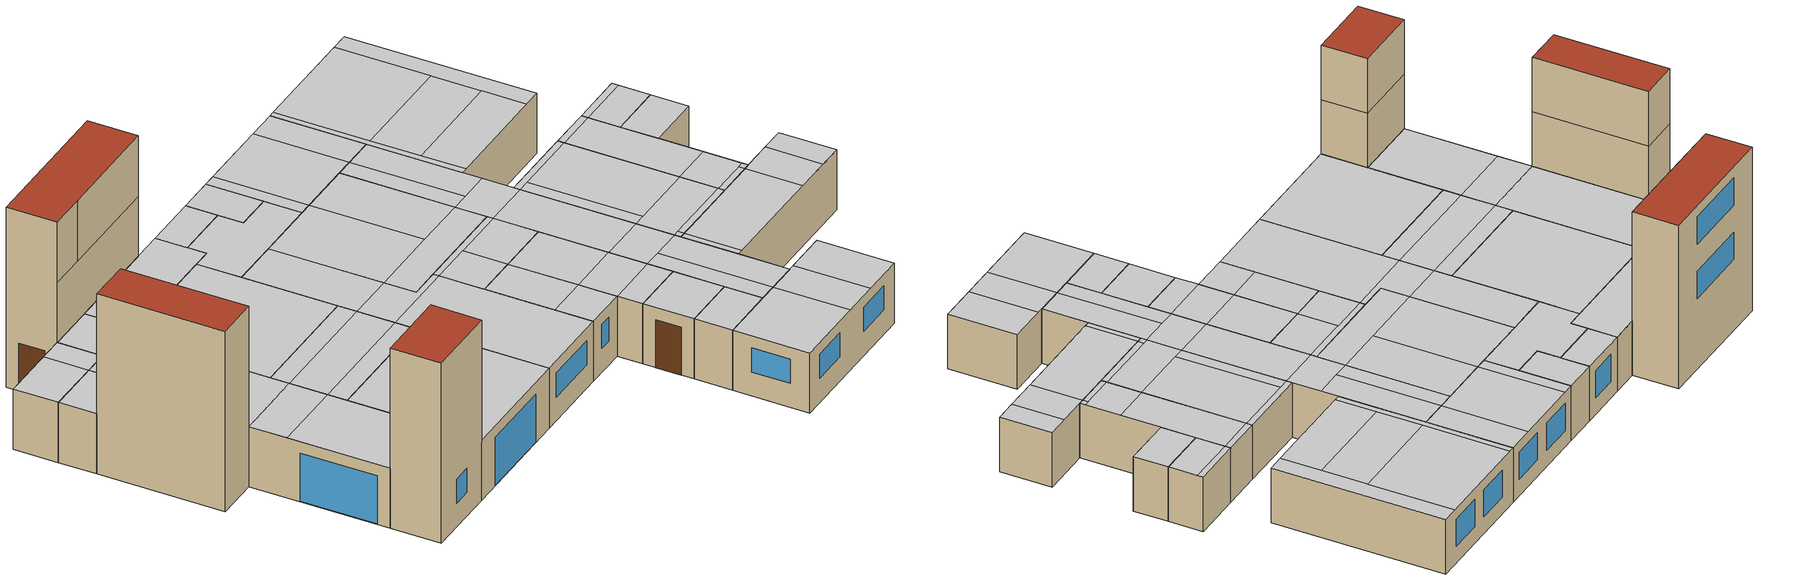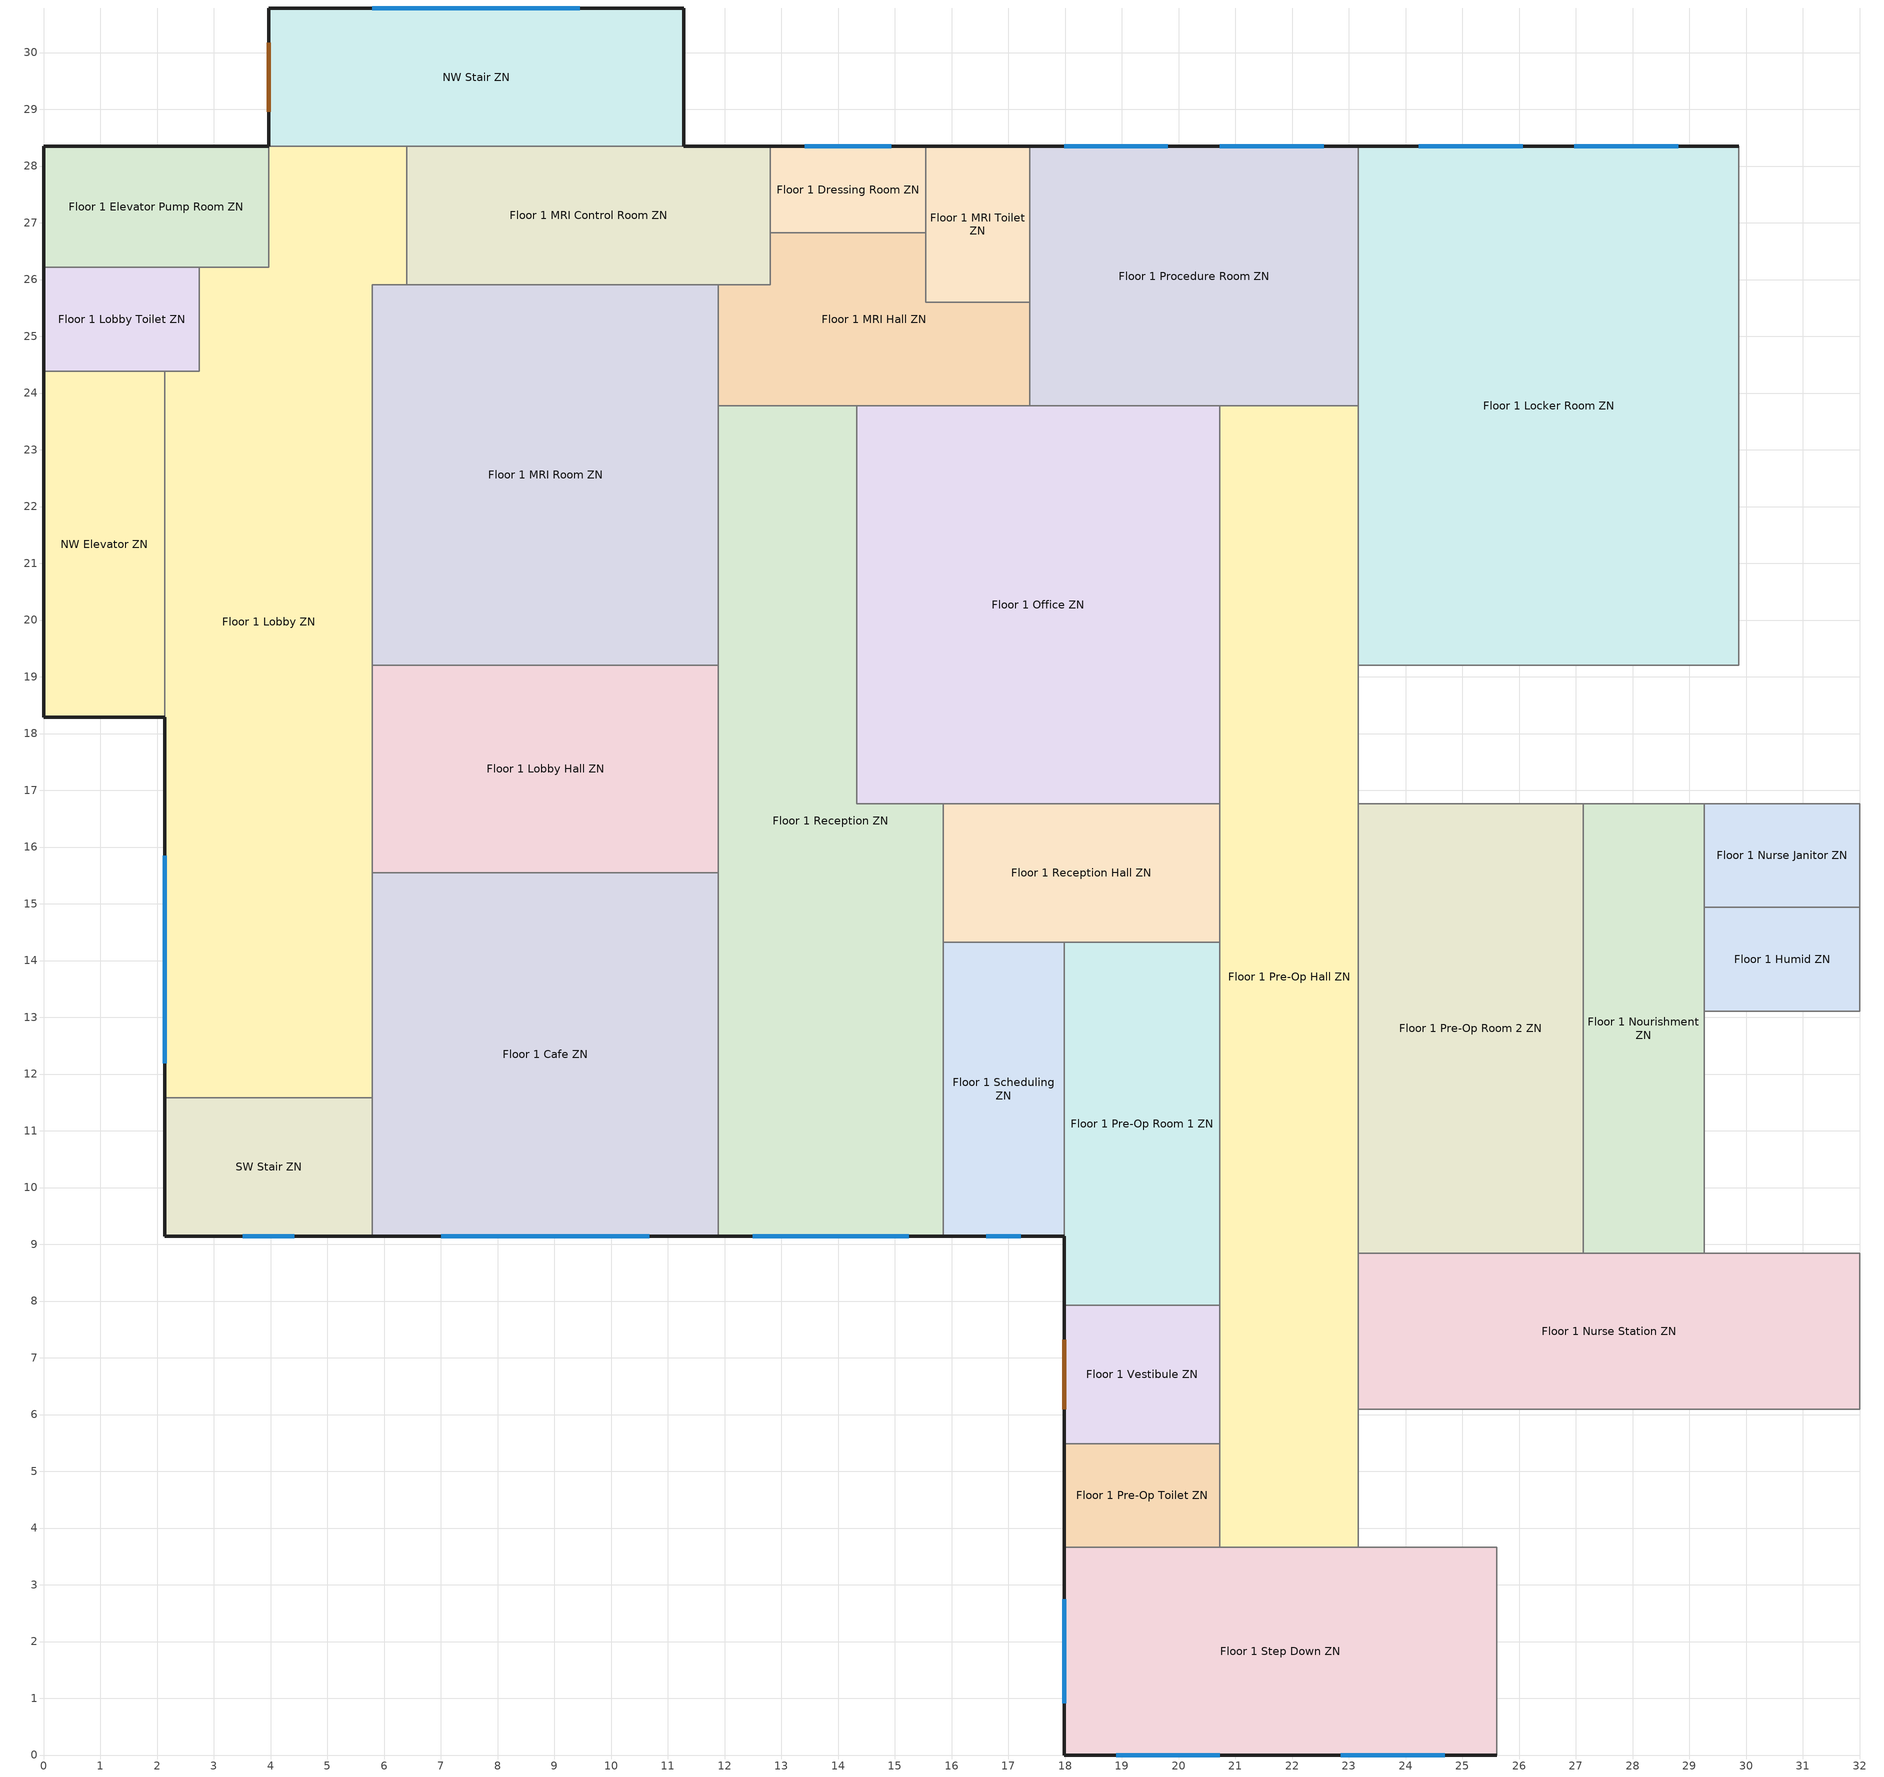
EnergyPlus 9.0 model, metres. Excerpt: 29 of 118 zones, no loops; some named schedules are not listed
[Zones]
Floor 1 Cafe ZN
 floor ground (Basement Floor F: 1.26 Perim: 6.1 Area: 39.02): 11.89,15.54 11.89,9.14 5.79,9.14 5.79,15.54 z0
 wall outside (Typical Insulated Steel Framed Exterior Wall R-8.06): 5.79,9.14 11.89,9.14 z0:3.05
 wall to SW Stair ZN (Typical Interior Wall): 5.79,11.58 5.79,9.14 z0:3.05
 wall to Floor 1 Lobby Hall ZN (Typical Interior Wall): 11.89,15.54 5.79,15.54 z0:3.05
 wall to Floor 1 Reception ZN (Typical Interior Wall): 11.89,9.14 11.89,15.54 z0:3.05
 wall to Floor 1 Lobby ZN (Typical Interior Wall): 5.79,15.54 5.79,11.58 z0:3.05
 window (U 0.72 SHGC 0.25 Sgl Ref-B-M Tint 6mm): 7.01,9.14 10.67,9.14 z0.03:2.46
 ceiling to Floor 2 Reception ZN (Typical Interior Ceiling): 11.89,9.14 11.89,15.54 5.79,15.54 5.79,9.14 z3.05
Floor 1 Dressing Room ZN
 floor ground (Basement Floor F: 1.26 Perim: 2.74 Area: 4.18): 15.54,28.35 15.54,26.82 12.8,26.82 12.8,28.35 z0
 wall outside (Typical Insulated Steel Framed Exterior Wall R-8.06): 15.54,28.35 12.8,28.35 z0:3.05
 wall to Floor 1 MRI Toilet ZN (Typical Interior Wall): 15.54,26.82 15.54,28.35 z0:3.05
 wall to Floor 1 MRI Hall ZN (Typical Interior Wall): 12.8,26.82 15.54,26.82 z0:3.05
 wall to Floor 1 MRI Control Room ZN (Typical Interior Wall): 12.8,28.35 12.8,26.82 z0:3.05
 window (U 0.72 SHGC 0.25 Sgl Ref-B-M Tint 6mm): 14.94,28.35 13.41,28.35 z0.91:2.44
 ceiling to Floor 2 Work ZN (Typical Interior Ceiling): 15.54,26.82 15.54,28.35 12.8,28.35 12.8,26.82 z3.05
Floor 1 Elevator Pump Room ZN
 floor ground (Basement Floor F: 1.26 Perim: 6.1 Area: 8.45): 3.96,28.35 3.96,26.21 0,26.21 0,28.35 z0
 wall outside (Typical Insulated Steel Framed Exterior Wall R-8.06): 3.96,28.35 0,28.35 0,26.21 z0:3.05
 wall to Floor 1 Lobby ZN (Typical Interior Wall): 2.74,26.21 3.96,26.21 3.96,28.35 z0:3.05
 wall to Floor 1 Lobby Toilet ZN (Typical Interior Wall): 0,26.21 2.74,26.21 z0:3.05
 ceiling to Floor 2 Work ZN (Typical Interior Ceiling): 3.96,26.21 3.96,28.35 2.74,28.35 2.74,26.21 z3.05
 ceiling to Floor 2 Janitor ZN (Typical Interior Ceiling): 2.74,26.21 2.74,28.35 0,28.35 0,26.21 z3.05
Floor 1 Humid ZN
 floor ground (Basement Floor F: 1.26 Perim: 0.0 Area: 5.02): 32,14.94 32,13.11 29.26,13.11 29.26,14.94 z0
 wall to Floor 1 Nurse Janitor ZN (Typical Interior Wall): 32,14.94 29.26,14.94 z0:3.05
 wall to Floor 1 Sterile Storage ZN (Typical Interior Wall): 32,13.11 32,14.94 z0:3.05
 wall to Floor 1 Clean ZN (Typical Interior Wall): 29.26,13.11 32,13.11 z0:3.05
 wall to Floor 1 Nourishment ZN (Typical Interior Wall): 29.26,14.94 29.26,13.11 z0:3.05
 ceiling to Floor 2 X-Ray ZN (Typical Interior Ceiling): 32,13.11 32,14.94 29.26,14.94 29.26,13.11 z3.05
Floor 1 Lobby Hall ZN
 floor ground (Basement Floor F: 1.26 Perim: 0.0 Area: 22.3): 11.89,19.2 11.89,15.54 5.79,15.54 5.79,19.2 z0
 wall to Floor 1 MRI Room ZN (Typical Interior Wall): 11.89,19.2 5.79,19.2 z0:3.05
 wall to Floor 1 Lobby ZN (Typical Interior Wall): 5.79,19.2 5.79,15.54 z0:3.05
 wall to Floor 1 Reception ZN (Typical Interior Wall): 11.89,15.54 11.89,19.2 z0:3.05
 ceiling to Floor 2 Reception ZN (Typical Interior Ceiling): 11.89,15.54 11.89,16.46 5.79,16.46 5.79,15.54 z3.05
 ceiling to Floor 2 Work ZN (Typical Interior Ceiling): 11.89,18.29 11.89,19.2 5.79,19.2 5.79,18.29 z3.05
 ceiling to Floor 2 Work Hall ZN (Typical Interior Ceiling): 11.89,16.46 11.89,18.29 5.79,18.29 5.79,16.46 z3.05
Floor 1 Lobby Toilet ZN
 floor ground (Basement Floor F: 1.26 Perim: 1.83 Area: 5.02): 2.74,26.21 2.74,24.38 0,24.38 0,26.21 z0
 wall outside (Typical Insulated Steel Framed Exterior Wall R-8.06): 0,26.21 0,24.38 z0:3.05
 wall to NW Elevator ZN (Typical Interior Wall): 0,24.38 2.13,24.38 z0:3.05
 wall to Floor 1 Lobby ZN (Typical Interior Wall): 2.13,24.38 2.74,24.38 2.74,26.21 z0:3.05
 ceiling to Floor 2 Work Toilet ZN (Typical Interior Ceiling): 2.74,24.38 2.74,26.21 0,26.21 0,24.38 z3.05
Floor 1 Lobby ZN
 floor ground (Basement Floor F: 1.26 Perim: 6.71 Area: 57.79): 6.4,28.35 6.4,25.91 5.79,25.91 5.79,11.58 2.13,11.58 2.13,24.38 2.74,24.38 2.74,26.21 3.96,26.21 3.96,28.35 z0
 wall outside (Typical Insulated Steel Framed Exterior Wall R-8.06): 2.13,18.29 2.13,11.58 z0:3.05
 wall to NW Elevator ZN (Typical Interior Wall): 2.13,24.38 2.13,18.29 z0:3.05
 wall to Floor 1 MRI Room ZN (Typical Interior Wall): 5.79,19.2 5.79,25.91 6.4,25.91 z0:3.05
 wall to Floor 1 MRI Control Room ZN (Typical Interior Wall): 6.4,25.91 6.4,28.35 z0:3.05
 wall to NW Stair ZN (Typical Interior Wall): 6.4,28.35 3.96,28.35 z0:3.05
 wall to SW Stair ZN (Typical Interior Wall): 2.13,11.58 5.79,11.58 z0:3.05
 window (U 0.72 SHGC 0.25 Sgl Ref-B-M Tint 6mm): 2.13,15.85 2.13,12.19 z0.03:2.46
 ceiling to Floor 2 Reception ZN (Typical Interior Ceiling): 5.79,11.58 5.79,16.46 2.13,16.46 2.13,11.58 z3.05
 ceiling to Floor 2 Work ZN (Typical Interior Ceiling): 5.79,18.29 5.79,25.91 6.4,25.91 6.4,28.35 3.96,28.35 3.96,26.21 2.74,26.21 2.74,24.38 2.13,24.38 2.13,18.29 z3.05
 ceiling to Floor 2 Work Hall ZN (Typical Interior Ceiling): 5.79,16.46 5.79,18.29 2.13,18.29 2.13,16.46 z3.05
Floor 1 Locker Room ZN
 floor ground (Basement Floor F: 1.26 Perim: 6.71 Area: 61.32): 29.87,28.35 29.87,19.2 23.16,19.2 23.16,28.35 z0
 wall outside (Typical Insulated Steel Framed Exterior Wall R-8.06): 29.87,28.35 23.16,28.35 z0:3.05
 wall to Floor 1 Pre-Op Hall ZN (Typical Interior Wall): 23.16,23.77 23.16,19.2 z0:3.05
 wall to Floor 1 Lounge ZN (Typical Interior Wall): 29.87,19.2 29.87,28.35 z0:3.05
 wall to Floor 1 Locker Room Hall ZN (Typical Interior Wall): 23.16,19.2 29.87,19.2 z0:3.05
 wall to Floor 1 Procedure Room ZN (Typical Interior Wall): 23.16,28.35 23.16,23.77 z0:3.05
 window (U 0.72 SHGC 0.25 Sgl Ref-B-M Tint 6mm): 28.8,28.35 26.97,28.35 / 26.06,28.35 24.23,28.35 z0.91:2.44
 ceiling to Floor 2 Nurse Station 2 ZN (Typical Interior Ceiling): 28.96,19.2 28.96,21.34 23.47,21.34 23.47,19.2 z3.05
 ceiling to Floor 2 Exam 8 ZN (Typical Interior Ceiling): 28.96,23.77 28.96,28.35 23.47,28.35 23.47,23.77 z3.05
 ceiling to Floor 2 Exam Hall 5 ZN (Typical Interior Ceiling): 29.87,19.2 29.87,28.35 28.96,28.35 28.96,19.2 z3.05
 ceiling to Floor 2 Storage 3 ZN (Typical Interior Ceiling): 28.96,21.34 28.96,23.77 23.47,23.77 23.47,21.34 z3.05
 ceiling to Floor 2 Exam Hall 6 ZN (Typical Interior Ceiling): 23.47,19.2 23.47,28.35 23.16,28.35 23.16,19.2 z3.05
Floor 1 MRI Control Room ZN
 floor ground (Basement Floor F: 1.26 Perim: 1.52 Area: 15.61): 12.8,28.35 12.8,25.91 6.4,25.91 6.4,28.35 z0
 wall outside (Typical Insulated Steel Framed Exterior Wall R-8.06): 12.8,28.35 11.28,28.35 z0:3.05
 wall to NW Stair ZN (Typical Interior Wall): 11.28,28.35 6.4,28.35 z0:3.05
 wall to Floor 1 MRI Hall ZN (Typical Interior Wall): 11.89,25.91 12.8,25.91 12.8,26.82 z0:3.05
 wall to Floor 1 MRI Room ZN (Typical Interior Wall): 6.4,25.91 11.89,25.91 z0:3.05
 ceiling to Floor 2 Work ZN (Typical Interior Ceiling): 12.8,25.91 12.8,28.35 6.4,28.35 6.4,25.91 z3.05
Floor 1 MRI Hall ZN
 floor ground (Basement Floor F: 1.26 Perim: 0.0 Area: 13.66): 15.54,26.82 15.54,25.6 17.37,25.6 17.37,23.77 11.89,23.77 11.89,25.91 12.8,25.91 12.8,26.82 z0
 wall to Floor 1 MRI Toilet ZN (Typical Interior Wall): 17.37,25.6 15.54,25.6 15.54,26.82 z0:3.05
 wall to Floor 1 Reception ZN (Typical Interior Wall): 11.89,23.77 14.33,23.77 z0:3.05
 wall to Floor 1 Procedure Room ZN (Typical Interior Wall): 17.37,23.77 17.37,25.6 z0:3.05
 wall to Floor 1 MRI Room ZN (Typical Interior Wall): 11.89,25.91 11.89,23.77 z0:3.05
 wall to Floor 1 Office ZN (Typical Interior Wall): 14.33,23.77 17.37,23.77 z0:3.05
 ceiling to Floor 2 Work ZN (Typical Interior Ceiling): 17.37,23.77 17.37,25.6 15.54,25.6 15.54,26.82 12.8,26.82 12.8,25.91 11.89,25.91 11.89,23.77 z3.05
Floor 1 MRI Room ZN
 floor ground (Basement Floor F: 1.26 Perim: 0.0 Area: 40.88): 11.89,25.91 11.89,19.2 5.79,19.2 5.79,25.91 z0
 wall to Floor 1 Reception ZN (Typical Interior Wall): 11.89,19.2 11.89,23.77 z0:3.05
 ceiling to Floor 2 Work ZN (Typical Interior Ceiling): 11.89,19.2 11.89,25.91 5.79,25.91 5.79,19.2 z3.05
Floor 1 MRI Toilet ZN
 floor ground (Basement Floor F: 1.26 Perim: 1.83 Area: 5.02): 17.37,28.35 17.37,25.6 15.54,25.6 15.54,28.35 z0
 wall outside (Typical Insulated Steel Framed Exterior Wall R-8.06): 17.37,28.35 15.54,28.35 z0:3.05
 wall to Floor 1 Procedure Room ZN (Typical Interior Wall): 17.37,25.6 17.37,28.35 z0:3.05
 ceiling to Floor 2 Work ZN (Typical Interior Ceiling): 17.37,25.6 17.37,28.35 15.54,28.35 15.54,25.6 z3.05
Floor 1 Nourishment ZN
 floor ground (Basement Floor F: 1.26 Perim: 0.0 Area: 16.91): 29.26,16.76 29.26,8.84 27.13,8.84 27.13,16.76 z0
 wall to Floor 1 Pre-Op Room 2 ZN (Typical Interior Wall): 27.13,16.76 27.13,8.84 z0:3.05
 wall to Floor 1 Nurse Janitor ZN (Typical Interior Wall): 29.26,14.94 29.26,16.76 z0:3.05
 wall to Floor 1 Clean ZN (Typical Interior Wall): 29.26,8.84 29.26,13.11 z0:3.05
 wall to Floor 1 Nurse Station ZN (Typical Interior Wall): 27.13,8.84 29.26,8.84 z0:3.05
 wall to Floor 1 Locker Room Hall ZN (Typical Interior Wall): 29.26,16.76 27.13,16.76 z0:3.05
 ceiling to Floor 2 Work Hall ZN (Typical Interior Ceiling): 29.26,16.46 29.26,16.76 27.13,16.76 27.13,16.46 z3.05
 ceiling to Floor 2 Exam Hall 2 ZN (Typical Interior Ceiling): 29.26,8.84 29.26,9.14 28.96,9.14 28.96,8.84 z3.05
 ceiling to Floor 2 Reception Hall ZN (Typical Interior Ceiling): 29.26,9.14 29.26,10.97 27.13,10.97 27.13,9.14 z3.05
 ceiling to Floor 2 Exam 2 ZN (Typical Interior Ceiling): 28.96,8.84 28.96,9.14 27.13,9.14 27.13,8.84 z3.05
 ceiling to Floor 2 X-Ray ZN (Typical Interior Ceiling): 29.26,10.97 29.26,16.46 27.13,16.46 27.13,10.97 z3.05
Floor 1 Nurse Janitor ZN
 floor ground (Basement Floor F: 1.26 Perim: 0.0 Area: 5.02): 32,16.76 32,14.94 29.26,14.94 29.26,16.76 z0
 wall to Floor 1 Sterile Storage ZN (Typical Interior Wall): 32,14.94 32,16.76 z0:3.05
 wall to Floor 1 Locker Room Hall ZN (Typical Interior Wall): 32,16.76 29.26,16.76 z0:3.05
 ceiling to Floor 2 Work Hall ZN (Typical Interior Ceiling): 32,16.46 32,16.76 29.26,16.76 29.26,16.46 z3.05
 ceiling to Floor 2 X-Ray ZN (Typical Interior Ceiling): 32,14.94 32,16.46 29.26,16.46 29.26,14.94 z3.05
Floor 1 Nurse Station ZN
 floor ground (Basement Floor F: 1.26 Perim: 0.0 Area: 24.25): 32,8.84 32,6.1 23.16,6.1 23.16,8.84 z0
 wall to Floor 1 Pre-Op Hall ZN (Typical Interior Wall): 23.16,8.84 23.16,6.1 z0:3.05
 wall to Floor 1 Nurse Hall ZN (Typical Interior Wall): 23.16,6.1 32,6.1 z0:3.05
 wall to Floor 1 Pre-Op Room 2 ZN (Typical Interior Wall): 27.13,8.84 23.16,8.84 z0:3.05
 wall to Floor 1 Clean ZN (Typical Interior Wall): 32,8.84 29.26,8.84 z0:3.05
 wall to Floor 1 PACU ZN (Typical Interior Wall): 32,6.1 32,8.84 z0:3.05
 ceiling to Floor 2 Exam 3 ZN (Typical Interior Ceiling): 32,6.1 32,8.84 30.78,8.84 30.78,6.1 z3.05
 ceiling to Floor 2 Exam 2 ZN (Typical Interior Ceiling): 28.96,6.1 28.96,8.84 23.47,8.84 23.47,6.1 z3.05
 ceiling to Floor 2 Exam Hall 2 ZN (Typical Interior Ceiling): 30.78,6.1 30.78,8.84 28.96,8.84 28.96,6.1 z3.05
 ceiling to Floor 2 Exam Hall 1 ZN (Typical Interior Ceiling): 23.47,6.1 23.47,8.84 23.16,8.84 23.16,6.1 z3.05
Floor 1 Office ZN
 floor ground (Basement Floor F: 1.26 Perim: 0.0 Area: 44.87): 20.73,23.77 20.73,16.76 14.33,16.76 14.33,23.77 z0
 wall to Floor 1 Pre-Op Hall ZN (Typical Interior Wall): 20.73,16.76 20.73,23.77 z0:3.05
 wall to Floor 1 Procedure Room ZN (Typical Interior Wall): 20.73,23.77 17.37,23.77 z0:3.05
 wall to Floor 1 Reception ZN (Typical Interior Wall): 14.33,23.77 14.33,16.76 15.85,16.76 z0:3.05
 wall to Floor 1 Reception Hall ZN (Typical Interior Wall): 15.85,16.76 20.73,16.76 z0:3.05
 ceiling to Floor 2 Work ZN (Typical Interior Ceiling): 17.98,18.29 17.98,23.77 14.33,23.77 14.33,18.29 z3.05
 ceiling to Floor 2 Exam 9 ZN (Typical Interior Ceiling): 20.73,18.29 20.73,23.77 17.98,23.77 17.98,18.29 z3.05
 ceiling to Floor 2 Work Hall ZN (Typical Interior Ceiling): 20.73,16.76 20.73,18.29 14.33,18.29 14.33,16.76 z3.05
Floor 1 Pre-Op Hall ZN
 floor ground (Basement Floor F: 1.26 Perim: 0.0 Area: 49.05): 23.16,23.77 23.16,3.66 20.73,3.66 20.73,23.77 z0
 wall to Floor 1 Pre-Op Toilet ZN (Typical Interior Wall): 20.73,5.49 20.73,3.66 z0:3.05
 wall to Floor 1 Pre-Op Room 2 ZN (Typical Interior Wall): 23.16,8.84 23.16,16.76 z0:3.05
 wall to Floor 1 Reception Hall ZN (Typical Interior Wall): 20.73,16.76 20.73,14.33 z0:3.05
 wall to Floor 1 Pre-Op Room 1 ZN (Typical Interior Wall): 20.73,14.33 20.73,7.92 z0:3.05
 wall to Floor 1 Locker Room Hall ZN (Typical Interior Wall): 23.16,16.76 23.16,19.2 z0:3.05
 wall to Floor 1 Step Down ZN (Typical Interior Wall): 20.73,3.66 23.16,3.66 z0:3.05
 wall to Floor 1 Nurse Hall ZN (Typical Interior Wall): 23.16,3.66 23.16,6.1 z0:3.05
 wall to Floor 1 Vestibule ZN (Typical Interior Wall): 20.73,7.92 20.73,5.49 z0:3.05
 wall to Floor 1 Procedure Room ZN (Typical Interior Wall): 23.16,23.77 20.73,23.77 z0:3.05
 ceiling to Floor 2 Scheduling 2 ZN (Typical Interior Ceiling): 23.16,10.97 23.16,16.46 20.73,16.46 20.73,10.97 z3.05
 ceiling to Floor 2 Exam 1 ZN (Typical Interior Ceiling): 21.64,3.66 21.64,9.14 20.73,9.14 20.73,3.66 z3.05
 ceiling to Floor 2 Exam Hall 6 ZN (Typical Interior Ceiling): 23.16,18.29 23.16,23.77 21.64,23.77 21.64,18.29 z3.05
 ceiling to Floor 2 Exam 9 ZN (Typical Interior Ceiling): 21.64,18.29 21.64,23.77 20.73,23.77 20.73,18.29 z3.05
 ceiling to Floor 2 Work Hall ZN (Typical Interior Ceiling): 23.16,16.46 23.16,18.29 20.73,18.29 20.73,16.46 z3.05
 ceiling to Floor 2 Reception Hall ZN (Typical Interior Ceiling): 23.16,9.14 23.16,10.97 20.73,10.97 20.73,9.14 z3.05
 ceiling to Floor 2 Exam Hall 1 ZN (Typical Interior Ceiling): 23.16,3.66 23.16,9.14 21.64,9.14 21.64,3.66 z3.05
Floor 1 Pre-Op Room 1 ZN
 floor ground (Basement Floor F: 1.26 Perim: 1.22 Area: 17.56): 20.73,14.33 20.73,7.92 17.98,7.92 17.98,14.33 z0
 wall outside (Typical Insulated Steel Framed Exterior Wall R-8.06): 17.98,9.14 17.98,7.92 z0:3.05
 wall to Floor 1 Vestibule ZN (Typical Interior Wall): 17.98,7.92 20.73,7.92 z0:3.05
 wall to Floor 1 Scheduling ZN (Typical Interior Wall): 17.98,14.33 17.98,9.14 z0:3.05
 wall to Floor 1 Reception Hall ZN (Typical Interior Wall): 20.73,14.33 17.98,14.33 z0:3.05
 ceiling to Floor 2 Reception Hall ZN (Typical Interior Ceiling): 20.73,9.14 20.73,10.97 17.98,10.97 17.98,9.14 z3.05
 ceiling to Floor 2 Scheduling 2 ZN (Typical Interior Ceiling): 20.73,10.97 20.73,14.33 17.98,14.33 17.98,10.97 z3.05
 ceiling to Floor 2 Exam 1 ZN (Typical Interior Ceiling): 20.73,7.92 20.73,9.14 17.98,9.14 17.98,7.92 z3.05
Floor 1 Pre-Op Room 2 ZN
 floor ground (Basement Floor F: 1.26 Perim: 0.0 Area: 31.4): 27.13,16.76 27.13,8.84 23.16,8.84 23.16,16.76 z0
 wall to Floor 1 Locker Room Hall ZN (Typical Interior Wall): 27.13,16.76 23.16,16.76 z0:3.05
 ceiling to Floor 2 Exam Hall 1 ZN (Typical Interior Ceiling): 23.47,8.84 23.47,9.14 23.16,9.14 23.16,8.84 z3.05
 ceiling to Floor 2 X-Ray ZN (Typical Interior Ceiling): 27.13,10.97 27.13,16.46 23.77,16.46 23.77,10.97 z3.05
 ceiling to Floor 2 Exam 2 ZN (Typical Interior Ceiling): 27.13,8.84 27.13,9.14 23.47,9.14 23.47,8.84 z3.05
 ceiling to Floor 2 Scheduling 2 ZN (Typical Interior Ceiling): 23.77,10.97 23.77,16.46 23.16,16.46 23.16,10.97 z3.05
 ceiling to Floor 2 Reception Hall ZN (Typical Interior Ceiling): 27.13,9.14 27.13,10.97 23.16,10.97 23.16,9.14 z3.05
 ceiling to Floor 2 Work Hall ZN (Typical Interior Ceiling): 27.13,16.46 27.13,16.76 23.16,16.76 23.16,16.46 z3.05
Floor 1 Pre-Op Toilet ZN
 floor ground (Basement Floor F: 1.26 Perim: 1.83 Area: 5.02): 20.73,5.49 20.73,3.66 17.98,3.66 17.98,5.49 z0
 wall outside (Typical Insulated Steel Framed Exterior Wall R-8.06): 17.98,5.49 17.98,3.66 z0:3.05
 wall to Floor 1 Vestibule ZN (Typical Interior Wall): 20.73,5.49 17.98,5.49 z0:3.05
 wall to Floor 1 Step Down ZN (Typical Interior Wall): 17.98,3.66 20.73,3.66 z0:3.05
 ceiling to Floor 2 Exam 1 ZN (Typical Interior Ceiling): 20.73,3.66 20.73,5.49 17.98,5.49 17.98,3.66 z3.05
Floor 1 Procedure Room ZN
 floor ground (Basement Floor F: 1.26 Perim: 5.79 Area: 26.48): 23.16,28.35 23.16,23.77 17.37,23.77 17.37,28.35 z0
 wall outside (Typical Insulated Steel Framed Exterior Wall R-8.06): 23.16,28.35 17.37,28.35 z0:3.05
 window (U 0.72 SHGC 0.25 Sgl Ref-B-M Tint 6mm): 19.81,28.35 17.98,28.35 / 22.56,28.35 20.73,28.35 z0.91:2.44
 ceiling to Floor 2 Exam Hall 6 ZN (Typical Interior Ceiling): 23.16,23.77 23.16,28.35 21.64,28.35 21.64,23.77 z3.05
 ceiling to Floor 2 Work ZN (Typical Interior Ceiling): 17.98,23.77 17.98,28.35 17.37,28.35 17.37,23.77 z3.05
 ceiling to Floor 2 Exam 9 ZN (Typical Interior Ceiling): 21.64,23.77 21.64,28.35 17.98,28.35 17.98,23.77 z3.05
Floor 1 Reception Hall ZN
 floor ground (Basement Floor F: 1.26 Perim: 0.0 Area: 11.89): 20.73,16.76 20.73,14.33 15.85,14.33 15.85,16.76 z0
 wall to Floor 1 Reception ZN (Typical Interior Wall): 15.85,16.76 15.85,14.33 z0:3.05
 wall to Floor 1 Scheduling ZN (Typical Interior Wall): 15.85,14.33 17.98,14.33 z0:3.05
 ceiling to Floor 2 Reception Toilet ZN (Typical Interior Ceiling): 17.98,14.33 17.98,16.46 15.85,16.46 15.85,14.33 z3.05
 ceiling to Floor 2 Work Hall ZN (Typical Interior Ceiling): 20.73,16.46 20.73,16.76 15.85,16.76 15.85,16.46 z3.05
 ceiling to Floor 2 Scheduling 2 ZN (Typical Interior Ceiling): 20.73,14.33 20.73,16.46 17.98,16.46 17.98,14.33 z3.05
Floor 1 Reception ZN
 floor ground (Basement Floor F: 1.26 Perim: 3.96 Area: 47.29): 14.33,23.77 14.33,16.76 15.85,16.76 15.85,9.14 11.89,9.14 11.89,23.77 z0
 wall outside (Typical Insulated Steel Framed Exterior Wall R-8.06): 11.89,9.14 15.85,9.14 z0:3.05
 wall to Floor 1 Scheduling ZN (Typical Interior Wall): 15.85,9.14 15.85,14.33 z0:3.05
 window (U 0.72 SHGC 0.25 Sgl Ref-B-M Tint 6mm): 12.5,9.14 15.24,9.14 z1.22:2.44
 ceiling to Floor 2 Reception ZN (Typical Interior Ceiling): 15.85,9.14 15.85,16.46 11.89,16.46 11.89,9.14 z3.05
 ceiling to Floor 2 Work ZN (Typical Interior Ceiling): 14.33,18.29 14.33,23.77 11.89,23.77 11.89,18.29 z3.05
 ceiling to Floor 2 Work Hall ZN (Typical Interior Ceiling): 15.85,16.46 15.85,16.76 14.33,16.76 14.33,18.29 11.89,18.29 11.89,16.46 z3.05
Floor 1 Scheduling ZN
 floor ground (Basement Floor F: 1.26 Perim: 2.13 Area: 11.06): 17.98,14.33 17.98,9.14 15.85,9.14 15.85,14.33 z0
 wall outside (Typical Insulated Steel Framed Exterior Wall R-8.06): 15.85,9.14 17.98,9.14 z0:3.05
 window (U 0.72 SHGC 0.25 Sgl Ref-B-M Tint 6mm): 16.61,9.14 17.22,9.14 z1.22:2.44
 ceiling to Floor 2 Reception Hall ZN (Typical Interior Ceiling): 17.98,9.14 17.98,10.97 15.85,10.97 15.85,9.14 z3.05
 ceiling to Floor 2 Reception Toilet ZN (Typical Interior Ceiling): 17.98,10.97 17.98,14.33 15.85,14.33 15.85,10.97 z3.05
Floor 1 Step Down ZN
 floor ground (Basement Floor F: 1.26 Perim: 11.28 Area: 27.87): 25.6,3.66 25.6,0 17.98,0 17.98,3.66 z0
 wall outside (Typical Insulated Steel Framed Exterior Wall R-8.06): 17.98,3.66 17.98,0 25.6,0 z0:3.05
 wall to Floor 1 Nurse Hall ZN (Typical Interior Wall): 25.6,3.66 23.16,3.66 z0:3.05
 wall to Floor 1 Recovery Room ZN (Typical Interior Wall): 25.6,0 25.6,3.66 z0:3.05
 window (U 0.72 SHGC 0.25 Sgl Ref-B-M Tint 6mm): 18.9,0 20.73,0 / 22.86,0 24.69,0 / 17.98,2.74 17.98,0.91 z1.22:2.44
 ceiling to Floor 2 Exam Hall 1 ZN (Typical Interior Ceiling): 23.47,0 23.47,3.66 21.64,3.66 21.64,0 z3.05
 ceiling to Floor 2 Exam 1 ZN (Typical Interior Ceiling): 21.64,0 21.64,3.66 17.98,3.66 17.98,0 z3.05
 ceiling to Floor 2 Exam 2 ZN (Typical Interior Ceiling): 25.6,0 25.6,3.66 23.47,3.66 23.47,0 z3.05
Floor 1 Vestibule ZN
 floor ground (Basement Floor F: 1.26 Perim: 2.44 Area: 6.69): 20.73,7.92 20.73,5.49 17.98,5.49 17.98,7.92 z0
 wall outside (Typical Insulated Steel Framed Exterior Wall R-8.06): 17.98,7.92 17.98,5.49 z0:3.05
 door (Typical Insulated Metal Door R-1.43): 17.98,7.32 17.98,6.1 z0:2.44
 ceiling to Floor 2 Exam 1 ZN (Typical Interior Ceiling): 20.73,5.49 20.73,7.92 17.98,7.92 17.98,5.49 z3.05
NW Elevator ZN
 floor ground (Basement Floor F: 1.26 Perim: 8.23 Area: 13.01): 2.13,24.38 2.13,18.29 0,18.29 0,24.38 z0
 wall outside (Typical Insulated Steel Framed Exterior Wall R-8.06): 0,24.38 0,18.29 2.13,18.29 z0:9.14
 wall to Floor 3 Office Toilet ZN (Typical Interior Wall): 2.13,24.38 0,24.38 z6.1:9.14
 wall to Floor 2 Work Toilet ZN (Typical Interior Wall): 2.13,24.38 0,24.38 z3.05:6.1
 wall to Floor 2 Work ZN (Typical Interior Wall): 2.13,18.29 2.13,24.38 z3.05:6.1
 wall to Floor 3 Elevator Hall ZN (Typical Interior Wall): 2.13,18.29 2.13,24.38 z6.1:9.14
 roof outside (Typical IEAD Roof - Highly Reflective R-20.83): 2.13,18.29 2.13,24.38 0,24.38 0,18.29 z9.14
NW Stair ZN
 floor ground (Basement Floor F: 1.26 Perim: 12.19 Area: 17.84): 11.28,30.78 11.28,28.35 3.96,28.35 3.96,30.78 z0
 wall outside (Typical Insulated Steel Framed Exterior Wall R-8.06): 11.28,28.35 11.28,30.78 3.96,30.78 3.96,28.35 z0:9.14
 wall to Floor 3 Office ZN (Typical Interior Wall): 5.79,28.35 11.28,28.35 z6.1:9.14
 wall to Floor 3 Elevator Hall ZN (Typical Interior Wall): 3.96,28.35 5.79,28.35 z6.1:9.14
 wall to Floor 2 Work ZN (Typical Interior Wall): 3.96,28.35 11.28,28.35 z3.05:6.1
 window (U 0.72 SHGC 0.25 Sgl Ref-B-M Tint 6mm): 9.45,30.78 5.79,30.78 z7.01:8.53; 9.45,30.78 5.79,30.78 z3.96:5.49
 door (Typical Insulated Metal Door R-1.43): 3.96,30.18 3.96,28.96 z0:2.44
 roof outside (Typical IEAD Roof - Highly Reflective R-20.83): 11.28,28.35 11.28,30.78 3.96,30.78 3.96,28.35 z9.14
SW Stair ZN
 floor ground (Basement Floor F: 1.26 Perim: 6.1 Area: 8.92): 5.79,11.58 5.79,9.14 2.13,9.14 2.13,11.58 z0
 wall outside (Typical Insulated Steel Framed Exterior Wall R-8.06): 2.13,11.58 2.13,9.14 5.79,9.14 z0:9.14
 wall to Floor 2 Reception ZN (Typical Interior Wall): 5.79,9.14 5.79,11.58 2.13,11.58 z3.05:6.1
 wall to Floor 3 Undeveloped 2 ZN (Typical Interior Wall): 5.79,9.14 5.79,11.58 2.13,11.58 z6.1:9.14
 window (U 0.72 SHGC 0.25 Sgl Ref-B-M Tint 6mm): 3.51,9.14 4.42,9.14 z1.22:2.44
 roof outside (Typical IEAD Roof - Highly Reflective R-20.83): 5.79,9.14 5.79,11.58 2.13,11.58 2.13,9.14 z9.14
[Building]
-Outpatient-ASHRAE 169-2013-2A created: 2020-01-29 10:56:15 -0500: North Axis {deg}=0; Terrain=City; Loads Convergence Tolerance Value=0.04; Temperature Convergence Tolerance Value {deltaC}=0.2; Solar Distribution=FullInteriorAndExterior; Maximum Number of Warmup Days=25; Minimum Number of Warmup Days=6
[Site:Location]
Tampa-MacDill AFB_FL_USA: Latitude {deg}=27.85; Longitude {deg}=-82.52; Time Zone {hr}=-5; Elevation {m}=8
[Site:GroundTemperature:FCfactorMethod]
January Ground Temperature {C}=24.2; February Ground Temperature {C}=18.9; March Ground Temperature {C}=15.7; April Ground Temperature {C}=13.6; May Ground Temperature {C}=15.5; June Ground Temperature {C}=17.1; July Ground Temperature {C}=21.2; August Ground Temperature {C}=26.9; September Ground Temperature {C}=27.6; October Ground Temperature {C}=27.9; November Ground Temperature {C}=27.4; December Ground Temperature {C}=26.2
[Site:WaterMainsTemperature]
Calculation Method=Correlation; Annual Average Outdoor Air Temperature {C}=21.85; Maximum Difference In Monthly Average Outdoor Air Temperatures {deltaC}=14.3
[SizingPeriod:DesignDay] Day of Month=21; Dry-Bulb Temperature Range Modifier Type=DefaultMultipliers; Humidity Condition Type=Wetbulb; Barometric Pressure {Pa}=101229; Rain Indicator=No; Snow Indicator=No; Daylight Saving Time Indicator=No
Name | Month | Day Type | Maximum Dry-Bulb Temperature {C} | Daily Dry-Bulb Temperature Range {deltaC} | Wetbulb or DewPoint at Maximum Dry-Bulb {C} | Wind Speed {m/s} | Wind Direction {deg} | Solar Model Indicator | ASHRAE Clear Sky Optical Depth for Beam Irradiance (taub) | ASHRAE Clear Sky Optical Depth for Diffuse Irradiance (taud) | Sky Clearness
Tampa-MacDill.AFB_FL_USA Ann Clg .4% Condns DB=>MWB | 8 | SummerDesignDay | 33.9 | 7.9 | 25.1 | 3.1 | 270 | ASHRAETau | 0.491 | 2.016
Tampa-MacDill.AFB_FL_USA Ann Htg 99.6% Condns DB | 1 | WinterDesignDay | 4.6 | 0 | 4.6 | 2.5 | 10 | ASHRAEClearSky |  |  | 0
[Material]
Name | Roughness | Thickness {m} | Conductivity {W/m-K} | Density {kg/m3} | Specific Heat {J/kg-K} | Thermal Absorptance | Solar Absorptance | Visible Absorptance
100mm Normalweight concrete floor | MediumSmooth | 0.1016 | 2.31 | 2322 | 832 | 0.9 | 0.7 | 0.7
25mm Stucco | Smooth | 0.0254 | 0.72 | 1856 | 840 | 0.9 | 0.7 | 0.7
5/8 in. Gypsum Board | MediumSmooth | 0.0159 | 0.16 | 800 | 1090 | 0.9 | 0.7 | 0.7
F08 Metal surface; Metal Roof Surface | Smooth | 0.0008 | 45.28 | 7824 | 500 | 0.9 | 0.7 | 0.7
G01 13mm gypsum board | Smooth | 0.0127 | 0.16 | 800 | 1090 | 0.9 | 0.7 | 0.5
Roof Membrane - Highly Reflective | VeryRough | 0.0095 | 0.16 | 1121.29 | 1460 | 0.75 | 0.45 | 0.7
Std Wood 6inch | MediumSmooth | 0.15 | 0.12 | 540 | 1210 | 0.9 | 0.7 | 0.7
[Material:NoMass] Thermal Absorptance=0.9; Solar Absorptance=0.7
Name | Roughness | Thermal Resistance {m2-K/W} | Visible Absorptance
CP02 CARPET PAD | VeryRough | 0.21648 | 0.8
Typical Insulation R-0.58 | Smooth | 0.101875 | 0.7
Typical Insulation R-19.72 | Smooth | 3.4722 | 0.7
Typical Insulation R-5.89 | Smooth | 1.03652 | 0.7
[WindowMaterial:Glazing]
REF B TINT MID 6MM: Optical Data Type=SpectralAverage; Thickness {m}=0.006; Solar Transmittance at Normal Incidence=0.1; Front Side Solar Reflectance at Normal Incidence=0.11; Back Side Solar Reflectance at Normal Incidence=0.41; Visible Transmittance at Normal Incidence=0.13; Front Side Visible Reflectance at Normal Incidence=0.1; Back Side Visible Reflectance at Normal Incidence=0.32; Infrared Transmittance at Normal Incidence=0; Front Side Infrared Hemispherical Emissivity=0.84; Back Side Infrared Hemispherical Emissivity=0.45; Conductivity {W/m-K}=0.9; Dirt Correction Factor for Solar and Visible Transmittance=1; Solar Diffusing=No
[Construction]
InteriorFurnishings: Std Wood 6inch
Typical IEAD Roof - Highly Reflective R-20.83: Roof Membrane - Highly Reflective, Typical Insulation R-19.72, Metal Roof Surface
Typical Insulated Metal Door R-1.43: F08 Metal surface, Typical Insulation R-0.58
Typical Insulated Steel Framed Exterior Wall R-8.06: 25mm Stucco, 5/8 in. Gypsum Board, Typical Insulation R-5.89, 5/8 in. Gypsum Board
Typical Interior Ceiling: CP02 CARPET PAD, 100mm Normalweight concrete floor
Typical Interior Wall: G01 13mm gypsum board, G01 13mm gypsum board
U 0.72 SHGC 0.25 Sgl Ref-B-M Tint 6mm: REF B TINT MID 6MM
[Construction:FfactorGroundFloor] F-Factor {W/m-K}=1.26363
Name | Area {m2} | PerimeterExposed {m}
Basement Floor F: 1.26 Perim: 0.0 Area: 11.89 | 11.8916 | 0
Basement Floor F: 1.26 Perim: 0.0 Area: 13.66 | 13.6567 | 0
Basement Floor F: 1.26 Perim: 0.0 Area: 16.91 | 16.9084 | 0
Basement Floor F: 1.26 Perim: 0.0 Area: 22.3 | 22.2967 | 0
Basement Floor F: 1.26 Perim: 0.0 Area: 24.25 | 24.2477 | 0
Basement Floor F: 1.26 Perim: 0.0 Area: 31.4 | 31.4012 | 0
Basement Floor F: 1.26 Perim: 0.0 Area: 40.88 | 40.8773 | 0
Basement Floor F: 1.26 Perim: 0.0 Area: 44.87 | 44.8722 | 0
Basement Floor F: 1.26 Perim: 0.0 Area: 49.05 | 49.0528 | 0
Basement Floor F: 1.26 Perim: 0.0 Area: 5.02 | 5.01676 | 0
Basement Floor F: 1.26 Perim: 1.22 Area: 17.56 | 17.5587 | 1.2192
Basement Floor F: 1.26 Perim: 1.52 Area: 15.61 | 15.6077 | 1.524
Basement Floor F: 1.26 Perim: 1.83 Area: 5.02 | 5.01676 | 1.8288
Basement Floor F: 1.26 Perim: 11.28 Area: 27.87 | 27.8709 | 11.2776
Basement Floor F: 1.26 Perim: 12.19 Area: 17.84 | 17.8374 | 12.192
Basement Floor F: 1.26 Perim: 2.13 Area: 11.06 | 11.0555 | 2.1336
Basement Floor F: 1.26 Perim: 2.44 Area: 6.69 | 6.68902 | 2.4384
Basement Floor F: 1.26 Perim: 2.74 Area: 4.18 | 4.18064 | 2.7432
Basement Floor F: 1.26 Perim: 3.96 Area: 47.29 | 47.2876 | 3.9624
Basement Floor F: 1.26 Perim: 5.79 Area: 26.48 | 26.4774 | 5.7912
Basement Floor F: 1.26 Perim: 6.1 Area: 39.02 | 39.0193 | 6.096
Basement Floor F: 1.26 Perim: 6.1 Area: 8.45 | 8.45418 | 6.096
Basement Floor F: 1.26 Perim: 6.1 Area: 8.92 | 8.91869 | 6.096
Basement Floor F: 1.26 Perim: 6.71 Area: 57.79 | 57.7857 | 6.7056
Basement Floor F: 1.26 Perim: 6.71 Area: 61.32 | 61.316 | 6.7056
Basement Floor F: 1.26 Perim: 8.23 Area: 13.01 | 13.0064 | 8.2296
[Zone] Part of Total Floor Area=Yes
Floor 1 Cafe ZN; Floor 1 Dressing Room ZN; Floor 1 Elevator Pump Room ZN; Floor 1 Humid ZN; Floor 1 Lobby Hall ZN; Floor 1 Lobby Toilet ZN; Floor 1 Lobby ZN; Floor 1 Locker Room ZN; Floor 1 MRI Control Room ZN; Floor 1 MRI Hall ZN; Floor 1 MRI Room ZN; Floor 1 MRI Toilet ZN; Floor 1 Nourishment ZN; Floor 1 Nurse Janitor ZN; Floor 1 Nurse Station ZN; Floor 1 Office ZN; Floor 1 Pre-Op Hall ZN; Floor 1 Pre-Op Room 1 ZN; Floor 1 Pre-Op Room 2 ZN; Floor 1 Pre-Op Toilet ZN; Floor 1 Procedure Room ZN; Floor 1 Reception Hall ZN; Floor 1 Reception ZN; Floor 1 Scheduling ZN; Floor 1 Step Down ZN; Floor 1 Vestibule ZN; NW Elevator ZN; NW Stair ZN; SW Stair ZN
[InternalMass] Construction=InteriorFurnishings
Name | Zone | Surface Area {m2}
Floor 1 Cafe Mass | Floor 1 Cafe ZN | 78.0386
Floor 1 Dressing Room Mass | Floor 1 Dressing Room ZN | 8.36127
Floor 1 Elevator Pump Room Mass | Floor 1 Elevator Pump Room ZN | 16.9084
Floor 1 Humid Mass | Floor 1 Humid ZN | 10.0335
Floor 1 Lobby Hall Mass | Floor 1 Lobby Hall ZN | 44.5935
Floor 1 Lobby Toilet Mass | Floor 1 Lobby Toilet ZN | 10.0335
Floor 1 Lobby Mass | Floor 1 Lobby ZN | 115.571
Floor 1 Locker Room Mass | Floor 1 Locker Room ZN | 122.632
Floor 1 MRI Control Room Mass | Floor 1 MRI Control Room ZN | 31.2154
Floor 1 MRI Hall Mass | Floor 1 MRI Hall ZN | 27.3135
Floor 1 MRI Room Mass | Floor 1 MRI Room ZN | 81.7547
Floor 1 MRI Toilet Mass | Floor 1 MRI Toilet ZN | 10.0335
Floor 1 Nourishment Mass | Floor 1 Nourishment ZN | 33.8167
Floor 1 Nurse Janitor Mass | Floor 1 Nurse Janitor ZN | 10.0335
Floor 1 Nurse Station Mass | Floor 1 Nurse Station ZN | 48.4954
Floor 1 Office Mass | Floor 1 Office ZN | 89.7443
Floor 1 Pre-Op Hall Mass | Floor 1 Pre-Op Hall ZN | 98.1056
Floor 1 Pre-Op Room 1 Mass | Floor 1 Pre-Op Room 1 ZN | 35.1173
Floor 1 Pre-Op Room 2 Mass | Floor 1 Pre-Op Room 2 ZN | 62.8025
Floor 1 Pre-Op Toilet Mass | Floor 1 Pre-Op Toilet ZN | 10.0335
Floor 1 Procedure Room Mass | Floor 1 Procedure Room ZN | 52.9547
Floor 1 Reception Hall Mass | Floor 1 Reception Hall ZN | 23.7832
Floor 1 Reception Mass | Floor 1 Reception ZN | 94.5753
Floor 1 Scheduling Mass | Floor 1 Scheduling ZN | 22.1109
Floor 1 Step Down Mass | Floor 1 Step Down ZN | 55.7418
Floor 1 Vestibule Mass | Floor 1 Vestibule ZN | 13.378
NW Elevator Mass | NW Elevator ZN | 26.0129
NW Stair Mass | NW Stair ZN | 35.6748
SW Stair Mass | SW Stair ZN | 17.8374
[ZoneInfiltration:DesignFlowRate]
Name | Zone or ZoneList | Schedule | Design Flow Rate Calculation Method | Flow per Exterior Surface Area {m3/s-m2} | Constant Term Coefficient | Temperature Term Coefficient | Velocity Term Coefficient | Velocity Squared Term Coefficient | Design Flow Rate {m3/s}
Floor 1 Cafe Infiltration | Floor 1 Cafe ZN | OutPatientHealthCare INFIL_SCH | Flow/ExteriorArea | 0.00102523 | 0 | 0 | 0.224 | 0
Floor 1 Dressing Room Infiltration | Floor 1 Dressing Room ZN | OutPatientHealthCare INFIL_SCH | Flow/ExteriorArea | 0.00102523 | 0 | 0 | 0.224 | 0
Floor 1 Elevator Pump Room Infiltration | Floor 1 Elevator Pump Room ZN | OutPatientHealthCare INFIL_SCH | Flow/ExteriorArea | 0.00102523 | 0 | 0 | 0.224 | 0
Floor 1 Lobby Toilet Infiltration | Floor 1 Lobby Toilet ZN | OutPatientHealthCare INFIL_SCH | Flow/ExteriorArea | 0.00102523 | 0 | 0 | 0.224 | 0
Floor 1 Lobby Infiltration | Floor 1 Lobby ZN | OutPatientHealthCare INFIL_SCH | Flow/ExteriorArea | 0.00102523 | 0 | 0 | 0.224 | 0
Floor 1 Locker Room Infiltration | Floor 1 Locker Room ZN | OutPatientHealthCare INFIL_SCH | Flow/ExteriorArea | 0.00102523 | 0 | 0 | 0.224 | 0
Floor 1 MRI Control Room Infiltration | Floor 1 MRI Control Room ZN | OutPatientHealthCare INFIL_SCH | Flow/ExteriorArea | 0.00102523 | 0 | 0 | 0.224 | 0
Floor 1 MRI Toilet Infiltration | Floor 1 MRI Toilet ZN | OutPatientHealthCare INFIL_SCH | Flow/ExteriorArea | 0.00102523 | 0 | 0 | 0.224 | 0
Floor 1 Pre-Op Room 1 Infiltration | Floor 1 Pre-Op Room 1 ZN | OutPatientHealthCare INFIL_SCH | Flow/ExteriorArea | 0.00102523 | 0 | 0 | 0.224 | 0
Floor 1 Pre-Op Toilet Infiltration | Floor 1 Pre-Op Toilet ZN | OutPatientHealthCare INFIL_SCH | Flow/ExteriorArea | 0.00102523 | 0 | 0 | 0.224 | 0
Floor 1 Procedure Room Infiltration | Floor 1 Procedure Room ZN | OutPatientHealthCare INFIL_SCH | Flow/ExteriorArea | 0.00102523 | 0 | 0 | 0.224 | 0
Floor 1 Reception Infiltration | Floor 1 Reception ZN | OutPatientHealthCare INFIL_SCH | Flow/ExteriorArea | 0.00102523 | 0 | 0 | 0.224 | 0
Floor 1 Scheduling Infiltration | Floor 1 Scheduling ZN | OutPatientHealthCare INFIL_SCH | Flow/ExteriorArea | 0.00102523 | 0 | 0 | 0.224 | 0
Floor 1 Step Down Infiltration | Floor 1 Step Down ZN | OutPatientHealthCare INFIL_SCH | Flow/ExteriorArea | 0.00102523 | 0 | 0 | 0.224 | 0
Floor 1 Vestibule Infiltration | Floor 1 Vestibule ZN | OutPatientHealthCare INFIL_SCH | Flow/ExteriorArea | 0.00102523 | 0 | 0 | 0.224 | 0
Vestibule door Infiltration | Floor 1 Vestibule ZN | OutPatientHealthCare INFIL_Door_Opening_SCH_0.144 | Flow/Zone |  |  |  |  |  | 1.186
NW Elevator Infiltration | NW Elevator ZN | OutPatientHealthCare INFIL_SCH | Flow/ExteriorArea | 0.000874145 | 0 | 0 | 0.224 | 0
NW Stair Infiltration | NW Stair ZN | OutPatientHealthCare INFIL_SCH | Flow/ExteriorArea | 0.000883821 | 0 | 0 | 0.224 | 0
SW Stair Infiltration | SW Stair ZN | OutPatientHealthCare INFIL_SCH | Flow/ExteriorArea | 0.000883821 | 0 | 0 | 0.224 | 0
[ElectricEquipment]
Elevator Pump Room Elevator Equipment: Zone or ZoneList=Floor 1 Elevator Pump Room ZN; Schedule=OutPatientHealthCare BLDG_ELEVATORS; Design Level Calculation Method=EquipmentLevel; Design Level {W}=48165; Fraction Latent=0; Fraction Radiant=0.1; Fraction Lost=0.9
[AvailabilityManager:NightCycle] Applicability Schedule=Always On Discrete; Fan Schedule=OutPatientHealthCare HVACOperationSchd; Control Type=CycleOnAny; Thermostat Tolerance {deltaC}=1; Cycling Run Time Control Type=FixedRunTime; Cycling Run Time {s}=1800
Availability Manager Night Cycle 1; Availability Manager Night Cycle 2
[AvailabilityManager:Scheduled] Schedule=Always On Discrete
PVAV Outpatient F1 OA System Availability Manager; PVAV Outpatient F2 F3 OA System Availability Manager
[SetpointManager:Scheduled] Control Variable=Temperature; Schedule=Supply Air Temp - 55.0F
Node 654 OS Default SPM; PVAV Outpatient F1 Supply Air Setpoint Manager
[Exterior:Lights]
NonDimming Exterior Lights Def: Schedule=OutPatientHealthCare Exterior_Lgt_ALWAYS_ON; Design Level {W}=14442; Control Option=AstronomicalClock
[Schedule:Day:Interval]
OutPatientHealthCare BLDG_ELEVATORS Default: No, 08:00, 0.05, 16:00, 0.4, 24:00, 0.05
OutPatientHealthCare BLDG_ELEVATORS Sat Day: No, 07:00, 0.05, 08:00, 0.4, 09:00, 0.46, 12:00, 0.7, 17:00, 0.51, 18:00, 0.25, 24:00, 0.05
OutPatientHealthCare BLDG_ELEVATORS Summer Design Day; OutPatientHealthCare Exterior_Lgt_ALWAYS_ON Default; OutPatientHealthCare Exterior_Lgt_ALWAYS_ON Summer Design Day; OutPatientHealthCare Exterior_Lgt_ALWAYS_ON Winter Design Day; OutPatientHealthCare INFIL_SCH Summer Design Day; OutPatientHealthCare INFIL_SCH Winter Design Day: No, 24:00, 1
OutPatientHealthCare BLDG_ELEVATORS Winter Design Day: No, 24:00, 0.05
OutPatientHealthCare BLDG_ELEVATORS Wkdy Day: No, 07:00, 0.05, 08:00, 0.5, 09:00, 0.75, 12:00, 1, 13:00, 0.75, 18:00, 1, 21:00, 0.52, 22:00, 0.28, 24:00, 0.05
OutPatientHealthCare INFIL_Door_Opening_SCH_0.144 Default; OutPatientHealthCare INFIL_Door_Opening_SCH_0.144 Summer Design Day; OutPatientHealthCare INFIL_Door_Opening_SCH_0.144 Winter Design Day: No, 24:00, 0
OutPatientHealthCare INFIL_Door_Opening_SCH_0.144 Wkdy Day: No, 06:00, 0, 07:00, 0.144, 18:00, 1, 19:00, 0.144, 24:00, 0
OutPatientHealthCare INFIL_SCH Default; OutPatientHealthCare INFIL_SCH Default|Sat|Wkdy Day: No, 24:00, 0.25
[Schedule:Week:Daily]
OutPatientHealthCare BLDG_ELEVATORS Week Rule - Jan1-Dec31: OutPatientHealthCare BLDG_ELEVATORS Default, OutPatientHealthCare BLDG_ELEVATORS Wkdy Day, OutPatientHealthCare BLDG_ELEVATORS Wkdy Day, OutPatientHealthCare BLDG_ELEVATORS Wkdy Day, OutPatientHealthCare BLDG_ELEVATORS Wkdy Day, OutPatientHealthCare BLDG_ELEVATORS Wkdy Day, OutPatientHealthCare BLDG_ELEVATORS Sat Day, OutPatientHealthCare BLDG_ELEVATORS Default, OutPatientHealthCare BLDG_ELEVATORS Summer Design Day, OutPatientHealthCare BLDG_ELEVATORS Winter Design Day, OutPatientHealthCare BLDG_ELEVATORS Default, OutPatientHealthCare BLDG_ELEVATORS Default
OutPatientHealthCare Exterior_Lgt_ALWAYS_ON Week Rule - Jan1-Dec31: OutPatientHealthCare Exterior_Lgt_ALWAYS_ON Default, OutPatientHealthCare Exterior_Lgt_ALWAYS_ON Default, OutPatientHealthCare Exterior_Lgt_ALWAYS_ON Default, OutPatientHealthCare Exterior_Lgt_ALWAYS_ON Default, OutPatientHealthCare Exterior_Lgt_ALWAYS_ON Default, OutPatientHealthCare Exterior_Lgt_ALWAYS_ON Default, OutPatientHealthCare Exterior_Lgt_ALWAYS_ON Default, OutPatientHealthCare Exterior_Lgt_ALWAYS_ON Default, OutPatientHealthCare Exterior_Lgt_ALWAYS_ON Summer Design Day, OutPatientHealthCare Exterior_Lgt_ALWAYS_ON Winter Design Day, OutPatientHealthCare Exterior_Lgt_ALWAYS_ON Default, OutPatientHealthCare Exterior_Lgt_ALWAYS_ON Default
OutPatientHealthCare HVACOperationSchd Week Rule - Jan1-Dec31: OutPatientHealthCare HVACOperationSchd Default, OutPatientHealthCare HVACOperationSchd Default, OutPatientHealthCare HVACOperationSchd Default, OutPatientHealthCare HVACOperationSchd Default, OutPatientHealthCare HVACOperationSchd Default, OutPatientHealthCare HVACOperationSchd Default, OutPatientHealthCare HVACOperationSchd Default, OutPatientHealthCare HVACOperationSchd Default, OutPatientHealthCare HVACOperationSchd Summer Design Day, OutPatientHealthCare HVACOperationSchd Winter Design Day, OutPatientHealthCare HVACOperationSchd Default, OutPatientHealthCare HVACOperationSchd Default
OutPatientHealthCare INFIL_Door_Opening_SCH_0.144 Week Rule - Jan1-Dec31: OutPatientHealthCare INFIL_Door_Opening_SCH_0.144 Default, OutPatientHealthCare INFIL_Door_Opening_SCH_0.144 Wkdy Day, OutPatientHealthCare INFIL_Door_Opening_SCH_0.144 Wkdy Day, OutPatientHealthCare INFIL_Door_Opening_SCH_0.144 Wkdy Day, OutPatientHealthCare INFIL_Door_Opening_SCH_0.144 Wkdy Day, OutPatientHealthCare INFIL_Door_Opening_SCH_0.144 Wkdy Day, OutPatientHealthCare INFIL_Door_Opening_SCH_0.144 Default, OutPatientHealthCare INFIL_Door_Opening_SCH_0.144 Default, OutPatientHealthCare INFIL_Door_Opening_SCH_0.144 Summer Design Day, OutPatientHealthCare INFIL_Door_Opening_SCH_0.144 Winter Design Day, OutPatientHealthCare INFIL_Door_Opening_SCH_0.144 Default, OutPatientHealthCare INFIL_Door_Opening_SCH_0.144 Default
OutPatientHealthCare INFIL_SCH Week Rule - Jan1-Dec31: OutPatientHealthCare INFIL_SCH Default, OutPatientHealthCare INFIL_SCH Default|Sat|Wkdy Day, OutPatientHealthCare INFIL_SCH Default|Sat|Wkdy Day, OutPatientHealthCare INFIL_SCH Default|Sat|Wkdy Day, OutPatientHealthCare INFIL_SCH Default|Sat|Wkdy Day, OutPatientHealthCare INFIL_SCH Default|Sat|Wkdy Day, OutPatientHealthCare INFIL_SCH Default|Sat|Wkdy Day, OutPatientHealthCare INFIL_SCH Default, OutPatientHealthCare INFIL_SCH Summer Design Day, OutPatientHealthCare INFIL_SCH Winter Design Day, OutPatientHealthCare INFIL_SCH Default, OutPatientHealthCare INFIL_SCH Default
[Schedule:Year]
OutPatientHealthCare BLDG_ELEVATORS: OutPatientHealthCare BLDG_ELEVATORS Week Rule - Jan1-Dec31, 1, 1, 12, 31
OutPatientHealthCare Exterior_Lgt_ALWAYS_ON: OutPatientHealthCare Exterior_Lgt_ALWAYS_ON Week Rule - Jan1-Dec31, 1, 1, 12, 31
OutPatientHealthCare HVACOperationSchd: OutPatientHealthCare HVACOperationSchd Week Rule - Jan1-Dec31, 1, 1, 12, 31
OutPatientHealthCare INFIL_Door_Opening_SCH_0.144: OutPatientHealthCare INFIL_Door_Opening_SCH_0.144 Week Rule - Jan1-Dec31, 1, 1, 12, 31
OutPatientHealthCare INFIL_SCH: OutPatientHealthCare INFIL_SCH Week Rule - Jan1-Dec31, 1, 1, 12, 31
Supply Air Temp - 55.0F: Supply Air Temp - 55.0F Week Rule - Jan1-Dec31, 1, 1, 12, 31
[Schedule:Constant]
Always On Discrete: Hourly Value=1
